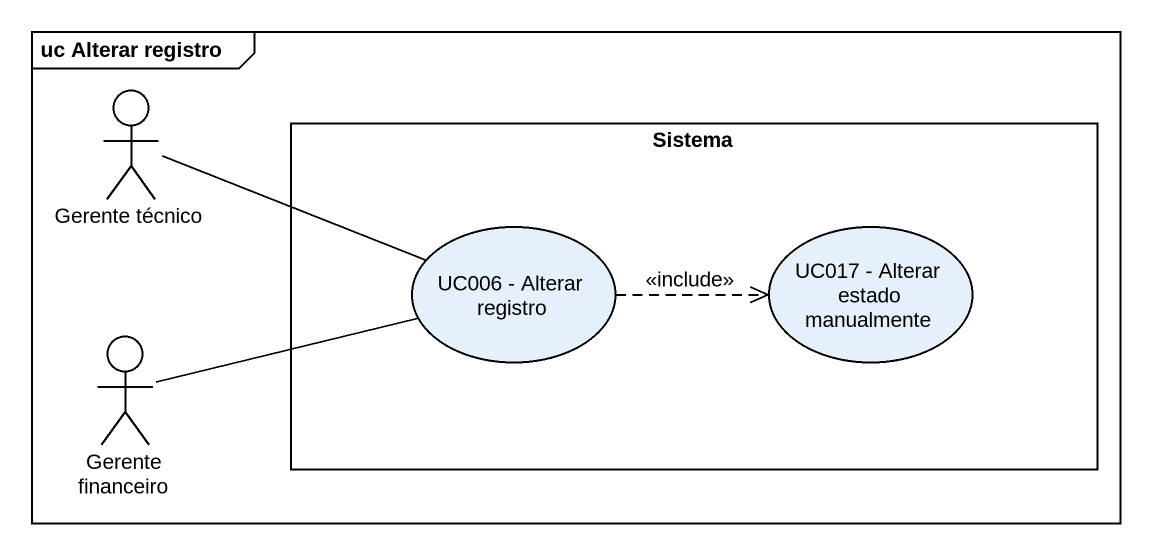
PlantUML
@startuml
mainframe uc Alterar registro
actor "Gerente técnico" as Gerente_técnico
rectangle Sistema {
  usecase "UC006 - Alterar registro" as UC006_Alterar_registro
  usecase "UC017 - Alterar estado manualmente" as UC017_Alterar_estado
}
actor "Gerente financeiro" as Gerente_financeiro
Gerente_técnico -right- UC006_Alterar_registro
UC006_Alterar_registro .right.> UC017_Alterar_estado : <<include>>
Gerente_financeiro -right- UC006_Alterar_registro
@enduml
